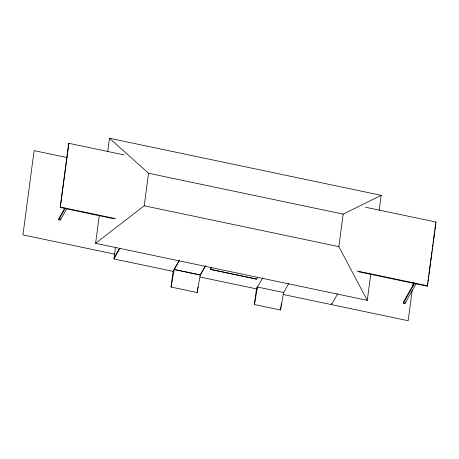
<?xml version="1.0" encoding="UTF-8"?>
<svg xmlns="http://www.w3.org/2000/svg" width="459" height="459" viewBox="0 0 459 459"><rect width="100%" height="100%" fill="white"/><g stroke="black" fill="none" stroke-linecap="round" stroke-linejoin="round"><path stroke-width="0.69" d="M113.947 218.759L60.221 207.474L68.666 143.713L68.89 143.317L124.01 154.89M66.871 208.518L60.295 220.085L58.758 219.758L58.947 218.335L64.822 207.984M60.221 207.474L68.89 143.317M60.295 220.085L60.485 218.656M370.752 274.098L367.275 300.352L95.598 243.304L99.264 215.627M107.722 151.757L109.512 138.274L381.188 195.322L379.214 210.228M179.303 260.528L173.141 271.372L113.958 258.945L115.53 247.08M95.598 243.304L144.246 205.781L148.555 173.255L109.512 138.274M205.425 265.893L200.302 274.912L197.169 292.532L171.064 287.047L173.141 271.372M171.064 287.047L174.191 269.427L179.314 260.408M197.169 292.532L197.892 287.076M257.717 277.15L256.644 279.129L210.302 269.399L211.375 267.419M256.644 279.129L210.32 269.278M288.74 283.507L283.616 292.526L280.501 310.032L254.395 304.546L256.466 288.872L262.628 278.028M280.501 310.032L280.954 306.623M281.132 305.258L281.315 303.898M367.275 300.352L338.868 246.655L343.171 214.123L381.188 195.322M331.696 303.388L331.53 304.633L337.698 293.777M416.353 283.415L404.941 303.502L403.398 303.181L403.587 301.752L414.305 282.882M404.941 303.502L405.125 302.079M412.182 290.398L408.166 320.726L283.278 294.5M412.652 286.869L413.209 282.641M358.301 271.699L427.381 286.204L427.851 282.664M428.035 281.247L428.316 279.118M428.505 277.701L428.786 275.578M428.976 274.161L430.571 262.118M430.76 260.701L431.976 251.492M432.166 250.075L432.447 247.946M432.636 246.529L432.917 244.406M433.101 242.989L433.382 240.866M433.571 239.449L434.696 230.946M434.885 229.529L435.637 223.86M427.381 286.204L436.05 222.047L365.576 207.25M254.395 304.546L257.505 287.047L283.616 292.526M58.758 219.758L65.327 208.191M114.125 257.7L119.432 248.359M113.958 258.945L119.971 248.359M205.408 266.008L200.285 275.033L174.179 269.548M210.302 269.399L211.358 267.54M435.826 222.443L436.05 222.047M403.398 303.181L414.466 283.702M256.633 287.627L257.505 287.047M148.555 173.255L343.171 214.123M67.003 157.557L34.109 150.65L22.95 234.893L114.641 254.148M144.246 205.781L338.868 246.655M60.445 207.078L115.565 218.65M357.131 271.011L427.604 285.808M174.191 269.427L200.302 274.912M199.946 277.001L256.466 288.872"/></g></svg>
